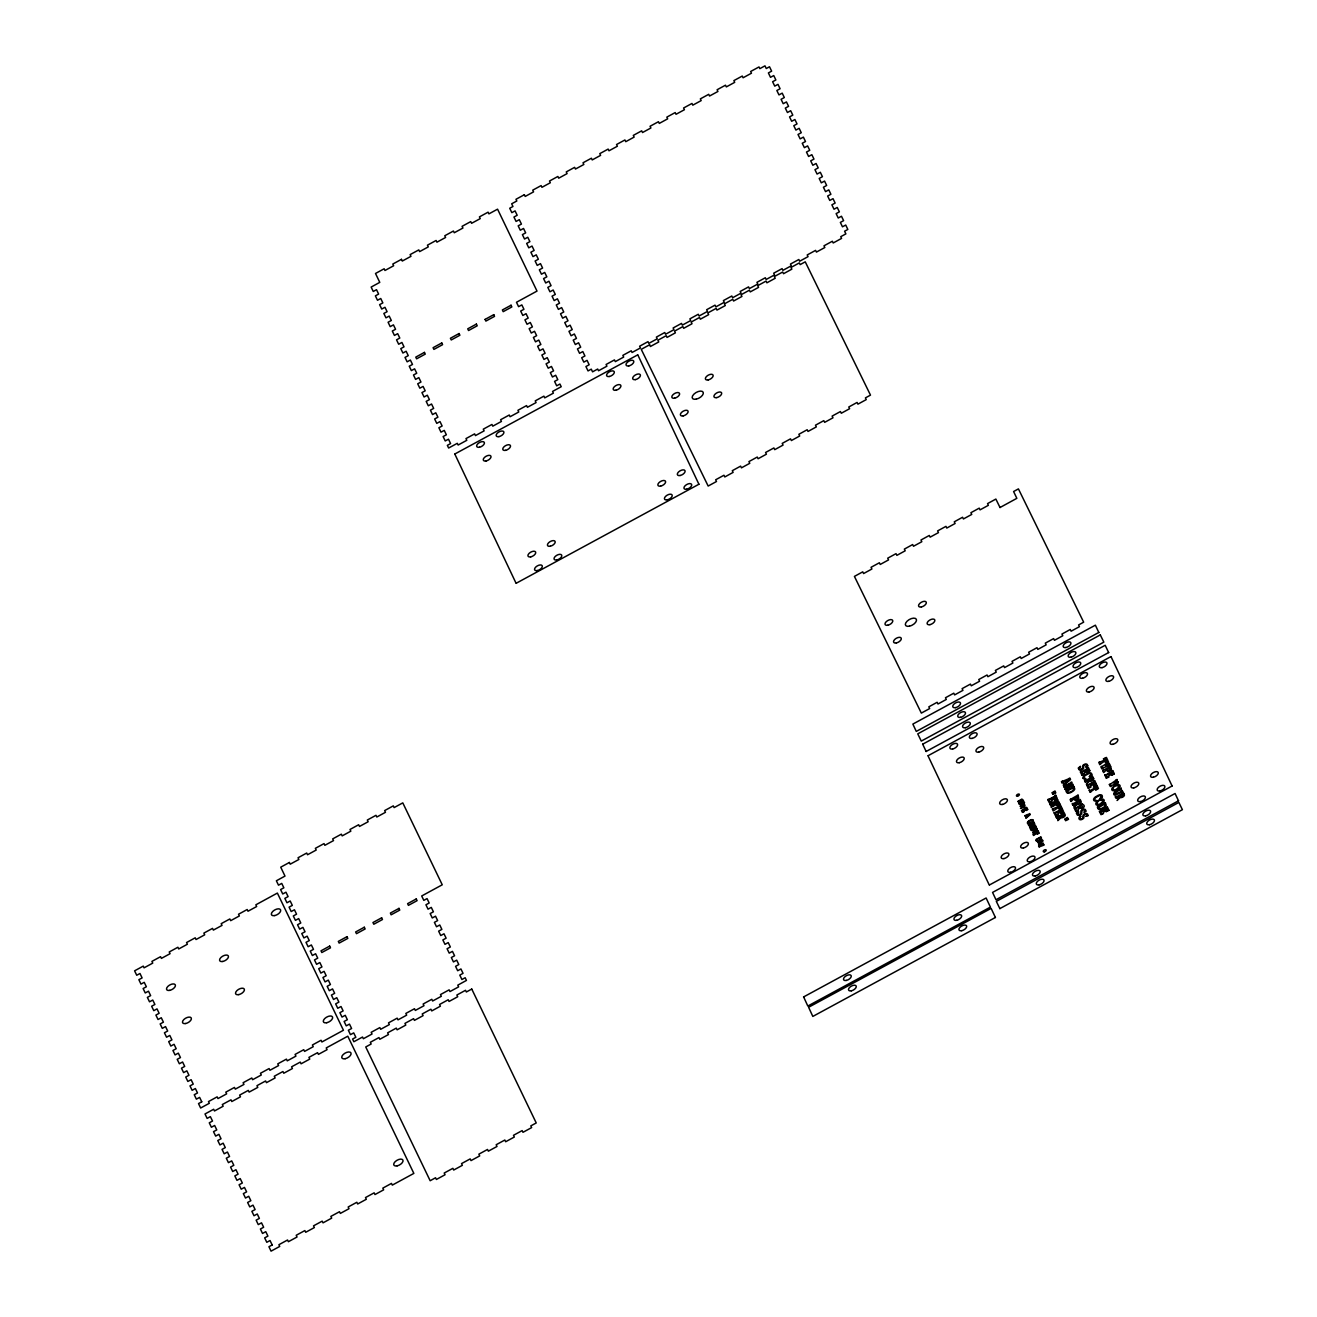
<?xml version="1.0" encoding="UTF-8"?>
<svg xmlns="http://www.w3.org/2000/svg" width="1317" height="1317" viewBox="0 0 1317 1317"><rect width="100%" height="100%" fill="white"/><g stroke="black" fill="none" stroke-linecap="round" stroke-linejoin="round"><path stroke-width="1.5" d="M1102.757 768.354L1102.033 768.98A2.19 1.119 -29.6 0 1 1101.753 768.733L1100.864 766.823L1101.736 766.329A4.544 2.338 -29.6 0 1 1101.934 766.626L1107.679 762.576M1065.881 790.842L1066.803 790.299M1054.752 795.649L1055.724 795.188M1081.339 804.391L1082.327 803.93M1087.414 768.009L1088.254 767.416M1093.768 781.195L1094.592 780.602M1106.461 807.551L1107.284 806.975M1111.811 771.087L1112.651 770.494M1109.326 784.455L1110.215 783.911A4.544 2.338 -29.6 0 1 1110.396 784.208L1116.141 780.141M1061.469 781.656L1062.342 781.08M1068.894 778.561L1069.816 778.018A4.939 2.535 -29.6 0 1 1069.964 778.281L1070.458 779.302M1057.716 818.038L1056.86 818.483M1073.717 804.852L1072.943 805.296M1086.146 781.607L1085.29 782.051M1116.898 797.872L1116.042 798.316L1115.318 796.933M1020.461 808.473L1024.675 804.736M1116.059 779.944L1117.046 779.45M1070.523 779.565L1064.251 784.948M1074.837 807.14L1073.684 806.959L1075.709 804.621A6.997 3.589 -29.6 0 0 1076.022 804.259L1076.088 802.909L1073.684 804.539M1051.378 804.868L1050.538 805.329M1065.288 787.204L1064.383 787.648M1109.112 763.136L1108.206 763.547M1108.733 764.7L1109.655 764.156M1047.69 799.551L1048.727 799.205M1080.352 771.91L1081.389 771.564M1074.26 808.177L1075.331 807.947M1086.706 785.097L1087.743 784.751M1104.733 774.857L1105.803 774.643M1122.907 791.632L1115.466 795.089A2.519 1.301 -29.6 0 1 1114.528 795.04L1114.05 794.727A5.087 2.618 -29.6 0 1 1113.754 794.217L1113.721 793.641A2.996 1.547 -29.6 0 1 1114.923 791.978L1120.355 788.883M1049.814 803.88L1050.67 803.37A1.745 0.889 -29.6 0 1 1050.818 803.584L1056.975 800.324M1063.741 786.381L1064.564 785.755A1.745 0.889 -29.6 0 1 1064.729 785.969M1085.834 778.709L1084.961 779.154A4.297 2.206 -29.6 0 1 1084.484 779.071A4.906 2.519 -29.6 0 1 1083.134 778.248M1096.452 800.588L1095.662 801.115A4.297 2.206 -29.6 0 1 1095.053 801.049A4.906 2.519 -29.6 0 1 1093.703 800.209L1093.604 799.748A3.967 2.041 -29.6 0 1 1093.834 798.695L1093.999 798.398A4.527 2.321 -29.6 0 1 1095.349 796.933L1098.279 795.27A4.692 2.404 -29.6 0 1 1100.617 794.81L1100.946 794.842A3.984 2.041 -29.6 0 1 1101.901 795.238L1102.181 795.616A5.762 2.963 -29.6 0 1 1102.197 796.867L1102.461 796.818M1061.535 807.42L1058.95 809M1089.867 770.889L1087.348 772.289M1096.205 784.076L1093.538 785.426L1095.135 784.125L1094.229 782.216L1091.941 783.467L1092.698 784.224A1.811 0.922 -29.6 0 1 1093.242 783.977L1093.291 783.977M1114.264 773.968L1111.548 775.285L1113.194 774.017L1112.272 772.108L1110.001 773.359L1110.758 774.116A1.811 0.922 -29.6 0 1 1111.301 773.869L1111.449 773.869M1108.947 810.367L1106.165 811.716L1107.827 810.482L1106.922 808.589L1104.634 809.823L1105.407 810.597A1.811 0.922 -29.6 0 1 1105.934 810.334L1106.082 810.35M1059.477 803.172L1058.473 803.452M1056.119 816.935L1057.123 816.639M1084.549 780.504L1085.554 780.207M1089.143 790.035L1090.46 790.398L1096.567 787.072L1096.073 786.051L1093.373 787.122M1102.658 770.511L1103.498 770.033M1115.301 796.769L1116.306 796.472M1058.111 800.473L1052.826 805.774L1058.819 801.74A2.288 1.169 -29.6 0 1 1058.967 801.954L1059.395 802.81M1072.038 782.808L1066.737 788.142L1072.087 785.228M1085.916 811.437L1084.22 812.457M1088.089 815.75L1085.998 816.326M1033.384 821.314L1033.466 821.232A4.149 2.14 -29.6 0 1 1032.775 821.676L1032.001 822.088M1031.409 825.463L1030.223 826.944M1024.445 802.975L1020.346 806.432M1030.092 814.696L1026.025 818.219M1037.138 829.348L1033.088 832.871M1042.801 841.036L1038.718 844.592M1057.995 819.668L1057.864 820.689M1058.045 819.602L1059.691 817.841A6.997 3.589 -29.6 0 0 1060.004 817.478L1060.07 816.145L1057.65 817.758M1087.151 783.516L1088.879 781.656A2.091 1.07 -29.6 0 0 1089.307 781.047A2.601 1.333 -29.6 0 0 1092.122 780.751A2.601 1.333 -29.6 0 0 1093.653 778.561M1058.703 819.948L1060.448 818.087A2.091 1.07 -29.6 0 0 1060.876 817.478A2.601 1.333 -29.6 0 0 1063.675 817.182A2.601 1.333 -29.6 0 0 1065.223 814.993L1065.157 814.927A15.178 7.803 -29.6 0 0 1064.893 814.235L1064.169 812.721L1063.263 813.215M1074.738 806.712L1076.466 804.868A2.091 1.07 -29.6 0 0 1076.894 804.243L1076.993 804.325M1117.903 799.781L1119.648 797.921A2.091 1.07 -29.6 0 0 1120.059 797.312A2.601 1.333 -29.6 0 0 1122.874 797.015A2.601 1.333 -29.6 0 0 1124.405 794.826L1124.339 794.76A15.178 7.803 -29.6 0 0 1124.076 794.069M1043.097 843.012L1039.261 845.728M1065.255 788.801L1070.54 783.516L1065.009 786.529M1051.345 806.432L1056.646 801.148L1051.114 804.16M1052.053 792.752L1055.049 790.941M1064.745 819.125L1067.478 817.429M1052.662 794.019L1055.674 792.208M1065.354 820.392L1068.103 818.697M1107.992 763.218L1105.473 765.687L1108.848 764.979M1116.47 780.8L1113.935 783.269L1117.31 782.561M1023.507 801.954L1023.885 801.757A5.103 2.618 -29.6 0 1 1024.198 802.069L1024.511 802.695M1032.067 821.578L1032.561 820.705A2.206 1.136 -29.6 0 0 1032.38 820.359A1.745 0.905 -29.6 0 0 1031.771 820.162A2.14 1.103 -29.6 0 0 1031.03 820.293L1030.371 820.54A4.165 2.14 -29.6 0 0 1029.647 820.919L1029.203 821.199A2.107 1.087 -29.6 0 0 1028.067 822.796L1028.165 823.026A3.227 1.663 -29.6 0 0 1028.742 823.454L1029.515 822.285M1024.165 811.601L1022.733 812.391M1032.726 829.101L1031.162 829.973M1027.655 809.692L1026.091 810.531M1036.051 827.306L1034.569 828.097M1038.932 833.282L1037.384 834.155M1020.165 806.037L1021.119 805.23L1020.543 804.012L1019.374 804.391M1025.811 817.758L1026.766 816.935L1026.19 815.733L1025.005 816.112M1032.857 832.41L1033.829 831.587L1033.236 830.385L1032.067 830.764M1038.504 844.131L1038.883 842.106L1037.714 842.485M1068.581 819.273L1065.601 820.721M1084.566 773.853L1084.22 773.441A5.35 2.749 -29.6 0 0 1083.644 773.737L1082.689 774.264L1081.767 772.355L1084.78 770.725L1084.994 771.795M1090.904 787.039L1090.575 786.628A5.35 2.749 -29.6 0 0 1089.999 786.924L1089.044 787.434L1088.122 785.541L1091.118 783.911L1091.332 784.965M1051.839 801.526L1051.641 801.049A5.35 2.749 -29.6 0 0 1050.982 801.378L1050.028 801.905L1049.106 799.995L1052.102 798.365L1052.316 799.435M1058.177 814.713L1057.979 814.235A5.35 2.749 -29.6 0 0 1057.337 814.565L1056.366 815.091L1055.46 813.182L1058.456 811.552L1058.67 812.605M1054.209 798.958L1054.308 798.431A1.811 0.922 -29.6 0 0 1053.699 798.695L1052.925 797.921L1055.213 796.67L1056.119 798.579L1054.522 799.896M1108.848 777.014L1108.634 776.52A5.35 2.749 -29.6 0 0 1108.058 776.816L1107.087 777.343L1106.181 775.433L1109.177 773.803L1109.391 774.873M1078.376 810.317L1078.146 809.823A5.35 2.749 -29.6 0 0 1077.586 810.12L1076.615 810.646L1075.709 808.737L1078.705 807.107L1078.919 808.177M1103.481 813.478L1103.267 813.001A5.35 2.749 -29.6 0 0 1102.691 813.297L1101.736 813.807L1100.814 811.914L1103.811 810.268L1104.025 811.338M1109.095 775.038L1109.112 775.565A5.038 2.585 -29.6 0 0 1109.77 775.236L1110.873 774.643M1078.623 808.342L1078.639 808.885A5.038 2.585 -29.6 0 0 1079.298 808.539L1080.401 807.947M1060.465 812.194L1060.695 811.618A1.811 0.922 -29.6 0 0 1060.037 811.881L1059.28 811.107L1061.551 809.856L1062.473 811.766L1060.876 813.066M1086.064 767.284L1087.826 765.934M1080.22 766.461L1078.179 768.14M1078.376 811.634L1076.335 813.313M1080.5 816.03L1079.067 817.61A5.663 2.897 -29.6 0 0 1079.067 818.944L1079.759 819.602A3.111 1.597 -29.6 0 0 1080.599 819.75A2.469 1.268 -29.6 0 0 1081.85 819.47L1083.051 818.795A2.124 1.087 -29.6 0 0 1083.875 817.89L1083.924 816.161A5.35 2.749 -29.6 0 1 1083.891 815.849L1084.615 814.663A1.679 0.856 -29.6 0 1 1085.06 814.433L1085.801 814.285A1.975 1.021 -29.6 0 1 1086.377 814.433L1086.558 814.581A2.288 1.169 -29.6 0 1 1086.097 816.359M1105.177 761.967L1106.922 760.979L1106.428 759.942L1100.584 763.811M1058.687 808.506L1060.415 807.502L1059.922 806.481L1054.094 810.35M1095.579 789.64L1097.324 788.653L1096.831 787.632L1090.986 791.501M1037.187 833.826L1038.026 832.476L1034.141 835.06M1105.457 762.477L1108.041 760.864L1106.51 757.588M1095.859 790.151L1098.444 788.537L1096.896 785.228M1103.333 758.921L1105.654 758.362L1106.148 759.399L1099.794 762.164M1056.843 805.444L1059.164 804.901L1059.658 805.922L1053.287 808.704M471.749 989.051L466.35 991.997L465.527 990.302L456.867 995.026L457.707 996.739L449.048 1001.463L448.208 999.751L439.565 1004.492L440.388 1006.188L431.746 1010.929L430.906 1009.217L422.247 1013.942L423.086 1015.654L414.427 1020.379L413.587 1018.667L404.945 1023.391L405.768 1025.103L397.125 1029.828L396.285 1028.116L387.626 1032.841L388.466 1034.553L379.806 1039.278L378.967 1037.566L370.324 1042.29L371.147 1044.019L365.747 1046.966L430.165 1180.74L435.548 1177.76L436.388 1179.472L445.047 1174.748L444.208 1173.035L452.883 1168.327L453.707 1170.039L462.366 1165.315L461.543 1163.602L470.202 1158.894L471.025 1160.606L479.684 1155.898L478.861 1154.169L487.52 1149.461L488.344 1151.173L497.003 1146.465L496.18 1144.736L504.839 1140.028L505.662 1141.74L514.321 1137.032L513.498 1135.303L522.158 1130.595L522.981 1132.307L531.64 1127.599L530.817 1125.887L536.233 1122.957L471.782 989.1M999.982 507.539L1016.839 498.336L1013.596 491.537L1018.42 488.887L1083.661 622.167L1078.59 624.949L1079.43 626.662L1071.1 631.205L1070.26 629.493L1061.946 634.053L1062.786 635.749L1054.456 640.309L1053.633 638.597L1045.303 643.14L1046.142 644.853L1037.829 649.396L1036.989 647.701L1028.659 652.244L1029.499 653.956L1021.185 658.5L1020.346 656.788L1012.032 661.348L1012.872 663.06L1004.542 667.604L1003.702 665.892L995.389 670.435L996.228 672.147L987.898 676.708L987.075 674.995L978.745 679.539L979.585 681.251L971.271 685.795L970.431 684.099L962.101 688.643L962.941 690.355L954.627 694.899L953.788 693.186L945.474 697.747L946.297 699.442L937.984 704.002L937.144 702.29L928.831 706.834L929.67 708.546L921.34 713.106L854.42 576.402L862.75 571.841L863.59 573.553L871.903 569.01L871.064 567.298L879.394 562.754L880.217 564.466L888.547 559.906L887.707 558.194L896.021 553.65L896.861 555.362L905.191 550.802L904.351 549.107L912.665 544.547L913.504 546.259L921.818 541.715L920.978 540.003L929.308 535.459L930.148 537.155L938.461 532.611L937.622 530.899L945.952 526.356L946.775 528.068L955.105 523.508L954.265 521.812L962.579 517.252L963.418 518.964L971.748 514.42L970.909 512.708L979.222 508.148L980.062 509.86L988.376 505.316L987.552 503.604L995.866 499.061L1000.015 507.522M485.166 319.356L493.826 314.631M1017.893 801.329L1021.943 799.09M1018.074 801.707L1019.951 800.687L1020.51 801.823L1018.502 802.629M1022.14 799.485L1020.576 800.341L1021.119 801.493L1022.7 800.637M1022.914 801.098L1018.848 803.321M1081.504 771.795L1087.612 768.47M1086.459 771.564L1085.356 772.157A5.038 2.585 -29.6 0 1 1084.714 772.503L1084.451 772.552M1084.187 774.083L1081.998 775.137M1064.762 786.035L1070.869 782.71M1022.173 810.202L1026.239 807.98M1025.482 810.037L1024.741 810.449A2.914 1.498 -29.6 0 1 1024.264 810.696L1024.264 810.679M1023.605 811.502L1022.354 810.581L1024.642 810.103M1026.387 809.988L1026.42 808.358L1024.889 809.181L1025.762 809.543M1072.334 785.739L1065.338 789.525M1091.612 775.565L1089.422 776.701M1048.842 799.435L1054.933 796.11M1066.918 790.496L1073.026 787.171A1.696 0.873 -29.6 0 1 1072.927 786.825L1073.915 786.479M1085.702 780.537L1091.875 777.178M1067.182 791.04L1073.289 787.731M1053.798 799.205L1052.695 799.798A5.038 2.585 -29.6 0 1 1052.036 800.143L1051.822 800.193M1051.526 801.724L1049.336 802.777L1047.772 799.732M1087.842 784.981L1093.95 781.656M1105.901 774.873L1112.009 771.548M1058.424 803.354L1051.443 807.156M1092.814 784.734L1091.711 785.344A5.038 2.585 -29.6 0 1 1091.052 785.689L1090.838 785.739M1090.525 787.27L1088.385 788.34M1108.585 777.162L1106.379 778.215M1029.976 823.24L1028.593 823.998M1029.203 824.821L1033.318 822.582M1029.384 825.183L1031.211 824.886A3.688 1.893 -29.6 0 1 1030.799 825.397L1029.598 827.306M1055.18 812.622L1061.288 809.297M1073.289 803.732L1079.463 800.374M1030.635 827.784L1034.701 825.561M1060.152 812.375L1059.049 812.984A5.038 2.585 -29.6 0 1 1058.391 813.33L1058.144 813.379M1033.944 827.619L1033.203 828.014A2.914 1.498 -29.6 0 1 1032.726 828.278L1032.676 828.278M1034.849 827.553L1034.882 825.94L1033.351 826.763L1034.224 827.125M1057.864 814.91L1055.674 815.964M1057.271 816.968L1063.445 813.61M1075.429 808.177L1081.537 804.852M1078.113 810.465L1075.907 811.519M1102.181 797.542L1099.86 798.629L1100.518 797.707A1.992 1.021 -29.6 0 0 1101.177 796.176M1120.635 789.459L1116.915 791.484A9.532 4.889 -29.6 0 0 1116.042 791.994A2.206 1.136 -29.6 0 0 1114.709 793.871A3.029 1.564 -29.6 0 0 1114.956 794.118L1121.59 791.451M1040.282 837.168L1036.199 839.341M1036.413 839.802L1040.479 837.579M1116.47 796.801L1122.627 793.443M1098.378 806.844L1104.486 803.518M1098.641 807.403L1104.749 804.078M1100.551 811.338L1106.642 808.012M1105.506 811.107L1104.403 811.716A5.038 2.585 -29.6 0 1 1103.745 812.046L1103.35 811.996M1103.234 813.626L1101.012 814.68L1099.481 811.634M455.04 453.888L637.642 354.915M516.33 583.184L698.948 484.228M1098.872 632.44L916.286 731.412L912.862 724.087L1095.382 625.18L1098.806 632.489M922.608 744.237L1105.193 645.281L1108.634 652.573M926.098 751.497L1108.7 652.541M928.238 755.629L1110.824 656.656M989.528 884.942L1172.146 785.969M803.535 996.969L986.12 897.996L990.417 907.1L807.815 1006.04L803.617 996.887M1178.567 800.769L995.981 899.741L992.557 892.416L1175.077 793.509L1178.501 800.802M999.817 908.631L1182.403 809.675L1178.863 802.432L996.327 901.371L999.85 908.615M995.405 917.472L812.819 1016.428L808.605 1007.275L991.125 908.384L995.422 917.488M1080.335 766.395L1080.631 766.988A3.227 1.663 -29.6 0 0 1080.236 767.301A2.601 1.333 -29.6 0 0 1079.907 768.93L1080.055 769.243A2.14 1.103 -29.6 0 0 1080.664 769.424L1081.553 769.194M1078.508 811.568L1078.804 812.161A3.227 1.663 -29.6 0 0 1078.393 812.474M1080.615 815.964L1081.043 816.458A3.227 1.663 -29.6 0 0 1080.516 816.869M1103.662 758.757L1106.346 757.44M1057.172 805.28L1059.856 803.979M1094.065 786.43L1096.748 785.13M1036.183 831.685L1037.862 830.813M1036.331 832.031L1037.845 832.114L1033.598 833.957M1055.115 791.731L1052.25 793.114M1067.807 818.104L1064.992 819.47M1055.724 792.999L1052.859 794.365M1087.612 765.77L1087.414 765.836A5.762 2.963 -29.6 0 0 1087.365 764.7L1087.002 764.304A3.424 1.761 -29.6 0 0 1085.85 763.975L1085.62 763.975A2.387 1.218 -29.6 0 0 1084.385 764.337A2.93 1.515 -29.6 0 0 1083.677 764.749L1083.479 764.881A1.975 1.021 -29.6 0 0 1082.755 765.638L1082.673 767.729A1.679 0.856 -29.6 0 1 1081.372 769.424M1085.768 810.943L1085.57 811.009A5.762 2.963 -29.6 0 0 1085.537 809.873L1085.159 809.478A3.424 1.761 -29.6 0 0 1084.023 809.148L1083.776 809.165A2.387 1.218 -29.6 0 0 1082.541 809.511A2.93 1.515 -29.6 0 0 1081.833 809.922L1081.636 810.07A1.975 1.021 -29.6 0 0 1080.928 810.811L1080.829 812.902A1.679 0.856 -29.6 0 1 1080.088 814.268M1079.726 814.383L1078.969 814.581A2.14 1.103 -29.6 0 1 1078.228 814.416L1077.981 814.169M1081.833 818.762L1080.944 818.993A2.14 1.103 -29.6 0 1 1080.335 818.812L1080.154 818.664A2.601 1.333 -29.6 0 1 1080.401 816.869M1062.506 781.343L1068.943 778.709M1019.177 803.979L1023.441 802.168M1024.807 815.7L1029.104 813.955M1031.87 830.352L1036.15 828.574M1037.516 842.073L1041.796 840.295M1025.844 807.156L1021.317 808.095L1024.988 805.395M1024.083 811.256L1024.149 811.239A2.683 1.383 -29.6 0 0 1023.605 811.502M1032.544 828.837L1032.61 828.821A2.683 1.383 -29.6 0 0 1032.067 829.084L1030.816 828.146L1033.104 827.685M1061.93 808.243L1061.09 808.836M1060.992 813.116L1063.593 811.618L1062.144 808.539M1077.981 795.089L1071.05 799.073M1091.892 774.84L1091.694 774.873A5.762 2.963 -29.6 0 0 1091.628 773.639L1091.316 773.277A3.984 2.041 -29.6 0 0 1090.361 772.865L1090.032 772.832A4.692 2.404 -29.6 0 0 1087.694 773.293L1084.764 774.972A4.527 2.321 -29.6 0 0 1083.43 776.437L1083.265 776.717A3.967 2.041 -29.6 0 0 1083.018 777.771L1083.15 778.232M1109.112 765.539L1102.642 768.107M1117.573 783.121L1111.12 785.689M1087.891 815.338L1087.644 815.421A5.762 2.963 -29.6 0 0 1087.644 814.268L1087.282 813.873A3.424 1.761 -29.6 0 0 1086.13 813.544L1085.899 813.56A2.387 1.218 -29.6 0 0 1084.665 813.906A2.93 1.515 -29.6 0 0 1083.957 814.318L1083.759 814.466A1.975 1.021 -29.6 0 0 1083.035 815.207L1082.953 817.297M1054.621 799.929L1057.238 798.431L1055.806 795.353M1099.893 764.634L1100.65 763.959M1070.902 798.942L1070.095 799.584L1070.935 801.329M1116.783 781.179L1117.129 779.615M1118.117 781.738L1117.195 782.282M1117.82 783.401L1118.281 782.018M1110.56 766.181L1103.613 770.132M1090.295 792.307L1091.085 791.715M1071.1 801.543L1073.602 798.958L1075.396 800.588A2.239 1.152 -29.6 0 0 1076.121 800.473L1078.294 799.287A2.255 1.152 -29.6 0 0 1078.804 798.728L1078.113 795.205M1085.521 778.38L1085.159 778.314A3.704 1.91 -29.6 0 1 1084.204 777.688L1084.121 777.359A2.65 1.366 -29.6 0 1 1084.451 776.404A3.21 1.646 -29.6 0 1 1085.241 775.548L1088.451 773.787A3.21 1.646 -29.6 0 1 1089.571 773.606A2.618 1.35 -29.6 0 1 1090.476 773.886A3.292 1.696 -29.6 0 1 1090.674 774.149A1.992 1.021 -29.6 0 1 1090.032 775.729L1089.274 776.651M1096.106 800.341L1095.645 800.259A3.704 1.91 -29.6 0 1 1094.789 799.666L1094.707 799.32A2.65 1.366 -29.6 0 1 1095.02 798.365A3.21 1.646 -29.6 0 1 1095.81 797.509L1099.036 795.764A3.21 1.646 -29.6 0 1 1100.139 795.567A2.618 1.35 -29.6 0 1 1101.061 795.847A3.292 1.696 -29.6 0 1 1101.259 796.127M1087.183 770.922L1087.019 770.791A1.811 0.922 -29.6 0 0 1086.36 771.054L1085.587 770.28L1087.875 769.029L1088.797 770.939L1087.183 772.256M1108.585 761.885L1107.597 762.362M1109.326 765.803L1109.819 764.453M1098.263 806.646L1097.324 807.025L1097.868 808.342M1053.238 808.572L1052.25 808.852L1053.221 811.042M1099.728 762.049L1098.74 762.313L1099.711 764.518M1073.141 803.403L1072.153 803.683L1072.729 805.066M1062.111 782.957L1063.017 782.446M1121.261 788.192L1120.273 788.669M1071.725 781.969L1070.754 782.413M1072.4 785.87L1073.388 785.508L1072.878 784.323A2.288 1.169 -29.6 0 0 1072.729 784.109L1072.022 785.097M1043.41 843.621L1041.632 845.086L1043.821 844.493M1039.179 847.193L1038.57 845.926M1105.375 802.827L1104.436 803.074A1.696 0.873 -29.6 0 0 1104.453 803.452M1059.987 804.061L1061.551 807.321M1028.84 825.743L1028.445 824.903M1044.085 845.07L1039.739 846.699M1033.121 820.195L1033.038 820.063A2.65 1.366 -29.6 0 0 1032.084 819.651A3.144 1.613 -29.6 0 0 1030.503 819.964L1028.775 820.919A2.864 1.482 -29.6 0 0 1027.392 822.829L1027.507 823.339A4.313 2.206 -29.6 0 0 1028.314 824.063M1098.872 807.963C1100.238 809.922 1105.901 807.305 1104.979 804.473M1055.065 812.391L1054.028 812.737M1123.335 792.521L1124.076 794.069M1078.821 769.358L1079.479 770.017A3.111 1.597 -29.6 0 0 1080.319 770.182A2.469 1.268 -29.6 0 0 1081.57 769.902L1082.772 769.227A2.124 1.087 -29.6 0 0 1083.595 768.321L1083.644 766.593A5.35 2.749 -29.6 0 1 1083.611 766.28L1084.335 765.095A1.679 0.856 -29.6 0 1 1084.78 764.864L1085.521 764.7A1.975 1.021 -29.6 0 1 1086.097 764.864L1086.278 764.996A2.288 1.169 -29.6 0 1 1085.817 766.79M1080.17 799.468L1080.911 800.999A15.178 7.803 -29.6 0 1 1081.158 801.609L1081.191 801.79A2.601 1.333 -29.6 0 1 1079.693 803.963A2.601 1.333 -29.6 0 1 1076.894 804.407M1057.831 799.584L1056.843 800.028M1067.363 791.517C1069.091 793.739 1074.162 790.858 1073.569 788.241M1100.436 811.107L1099.399 811.47M1110.708 766.296L1111.383 769.819A2.255 1.152 -29.6 0 1 1110.873 770.379L1108.7 771.564A2.239 1.152 -29.6 0 1 1107.976 771.68L1106.198 770.05L1103.695 772.618L1102.675 770.675M1112.881 770.791L1114.314 773.77M1121.327 788.356L1120.915 789.887A2.749 1.416 -29.6 0 1 1120.718 789.607M1116.849 797.592L1119.252 795.978L1119.187 797.312A6.997 3.589 -29.6 0 1 1118.874 797.674L1117.046 800.522M1104.848 775.17L1106.264 778.117M1109.391 784.619L1110.215 786.315A2.19 1.119 -29.6 0 0 1110.363 786.529L1111.219 785.936M1088.468 767.712L1089.9 770.692M1094.822 780.899L1096.254 783.878M1105.457 802.975L1106.214 805.28A3.688 1.893 -29.6 0 1 1105.704 806.35A3.951 2.041 -29.6 0 1 1104.93 807.173L1103.02 808.473A5.005 2.568 -29.6 0 1 1099.679 809.56A3.457 1.778 -29.6 0 1 1098.526 809.214L1098.148 808.836A10.092 5.186 -29.6 0 1 1097.901 808.44M1107.515 807.255L1108.947 810.251M1086.097 781.327L1088.501 779.713L1088.435 781.047A6.997 3.589 -29.6 0 1 1088.122 781.409L1086.295 784.257M1080.434 772.075L1081.866 775.038M1085.142 781.87L1084.566 780.635M1086.788 785.261L1088.204 788.225M1089.159 790.184L1090.114 792.192M1073.997 786.628L1074.754 788.932A3.688 1.893 -29.6 0 1 1074.244 790.002A3.951 2.041 -29.6 0 1 1073.47 790.826L1071.561 792.126A5.005 2.568 -29.6 0 1 1068.219 793.213M1082.393 804.094C1088.484 807.288 1077.306 810.169 1082.722 807.321L1081.8 805.428L1079.528 806.663L1080.286 807.436A1.811 0.922 -29.6 0 1 1080.829 807.173M1062.951 782.232L1064.531 781.327L1065.404 783.138L1063.823 784.076A3.161 1.63 -29.6 0 0 1063.659 783.813L1063.329 785.541L1064.334 785.146M1061.535 781.804L1061.979 782.742M1063.807 786.545L1064.251 787.451M1074.376 808.473L1075.791 811.42M1049.912 804.177L1050.34 805.066M1054.11 812.902L1055.543 815.865M1056.135 817.1L1056.711 818.301M1023.523 800.654L1023.325 800.242A3.49 1.794 -29.6 0 0 1023.177 799.995M1026.816 807.469L1027.754 809.445M1030.157 814.416L1029.845 813.791A5.103 2.618 -29.6 0 0 1029.696 813.494M1033.796 821.989L1034.289 822.993A8.314 4.264 -29.6 0 1 1034.471 823.454M1035.277 825.051L1036.216 827.027M1037.203 829.068L1036.907 828.442A5.103 2.618 -29.6 0 0 1036.742 828.146M1038.092 830.895L1039.08 832.97M1040.957 836.855L1041.484 838.221A2.552 1.301 -29.6 0 1 1040.611 839.637L1039.903 840.164A4.56 2.338 -29.6 0 1 1039.179 840.592A3.325 1.712 -29.6 0 1 1037.105 841.234A3.408 1.745 -29.6 0 1 1036.002 840.46M1042.85 840.789L1042.554 840.164A5.103 2.618 -29.6 0 0 1042.389 839.867M1030.124 821.973L1030.618 823.01M1021.449 810.399L1022.404 812.359M1029.927 827.965L1030.865 829.94M1032.907 834.188L1033.549 835.521M493.71 314.664L494.533 316.376L485.874 321.101L485.051 319.389M927.991 755.76L989.297 885.073M454.793 454.019L516.083 583.316M1110.988 656.574L1172.097 785.986M922.69 744.171L926.131 751.48M637.774 354.833L698.899 484.244M1066.26 791.649L1066.408 791.994A10.092 5.186 -29.6 0 0 1066.688 792.488L1067.066 792.867A3.457 1.778 -29.6 0 0 1068.235 793.18M1091.694 776.734L1092.435 776.174L1093.324 777.804A15.178 7.803 -29.6 0 1 1093.571 778.396L1093.62 778.594M1121.409 791.007L1122.282 790.43A2.239 1.152 -29.6 0 1 1122.43 790.644M1108.206 763.547A2.239 1.152 -29.6 0 1 1108.058 763.333M1116.668 781.129A2.239 1.152 -29.6 0 1 1116.52 780.915M1078.788 769.375A5.663 2.897 -29.6 0 1 1078.804 768.041M1065.124 789.509A2.387 1.218 -29.6 0 1 1064.992 789.245M1076.977 813.215A5.663 2.897 -29.6 0 0 1076.96 814.548L1077.652 815.207A3.111 1.597 -29.6 0 0 1078.475 815.355A2.469 1.268 -29.6 0 0 1079.742 815.075L1080.928 814.4A2.124 1.087 -29.6 0 0 1081.767 813.494L1081.817 811.766A5.35 2.749 -29.6 0 1 1081.767 811.453L1082.492 810.268A1.679 0.856 -29.6 0 1 1082.936 810.054L1083.677 809.889A1.975 1.021 -29.6 0 1 1084.27 810.037L1084.434 810.185A2.288 1.169 -29.6 0 1 1083.99 811.963M1078.063 814.104A2.601 1.333 -29.6 0 1 1078.294 812.474M1082.903 817.33A1.679 0.856 -29.6 0 1 1082.195 818.664M1051.213 807.123A2.387 1.218 -29.6 0 1 1051.098 806.877M1033.137 820.195A3.803 1.959 -29.6 0 1 1033.154 821.018M1034.52 823.438A1.778 0.905 -29.6 0 1 1033.45 825.002A1.778 0.905 -29.6 0 1 1031.491 825.232M1040.957 837.661A2.733 1.416 -29.6 0 1 1039.212 840.295A2.733 1.416 -29.6 0 1 1036.166 840.295M1033.812 823.767C1032.775 826.483 1030.338 822.631 1033.812 823.767M1064.185 815.404L1062.276 816.968L1060.975 815.651L1063.708 814.153L1064.185 815.404M1078.096 797.97L1075.89 799.781L1074.491 798.481L1077.635 796.769L1078.096 798.036M1080.203 802.168L1078.294 803.732L1076.993 802.415L1079.726 800.934L1080.203 802.168M1092.633 778.973L1090.706 780.537L1089.406 779.22L1092.139 777.721L1092.633 778.973M1110.692 769.062L1108.568 770.857L1107.087 769.572L1110.231 767.86L1110.692 769.062M1123.385 795.238L1121.393 796.801L1120.158 795.484L1122.891 793.986L1123.385 795.238M1103.366 800.802C1095.316 810.63 1095.234 797.197 1103.35 800.884M1119.302 786.298C1111.087 796.127 1111.021 782.989 1119.302 786.298M1023.819 802.958L1021.663 804.786L1021.202 803.798L1023.819 802.958M1069.453 779.746L1066.227 782.463L1065.519 781.014L1069.453 779.746M1029.466 814.68L1027.309 816.491L1026.848 815.519L1029.466 814.68M1036.512 829.331L1034.372 831.142L1033.894 830.171L1036.512 829.331M1042.159 841.053L1040.002 842.864L1039.541 841.892L1042.159 841.053M649.577 344.791L641.247 349.351L708.167 486.055L716.497 481.495L715.658 479.783L723.971 475.239L724.811 476.952L733.125 472.391L732.285 470.696L740.615 466.136L741.455 467.848L749.768 463.304L748.929 461.592L757.259 457.048L758.082 458.744L766.412 454.2L765.572 452.488L773.886 447.945L774.725 449.657L783.055 445.097L782.216 443.385L790.529 438.841L791.369 440.553L799.682 436.009L798.859 434.297L807.173 429.737L808.012 431.449L816.326 426.906L815.486 425.193L823.816 420.65L824.656 422.345L832.97 417.802L832.13 416.09L840.444 411.546L841.283 413.258L849.613 408.698L848.774 407.002L857.087 402.442L857.927 404.154L866.24 399.611L865.417 397.899L870.488 395.116L805.247 261.836L800.16 264.618L799.32 262.906L791.007 267.45L791.846 269.162L783.533 273.706L782.693 272.01L774.363 276.554L775.203 278.266L766.889 282.809L766.05 281.097L757.736 285.657L758.559 287.369L750.246 291.913L749.406 290.201L741.092 294.745L741.932 296.457L733.602 301.017L732.762 299.305L724.449 303.848L725.288 305.56L716.958 310.104L716.135 308.408L707.805 312.952L708.645 314.664L700.331 319.208L699.492 317.496L691.178 322.056L692.001 323.752L683.688 328.312L682.848 326.6L674.534 331.143L675.374 332.855L667.044 337.415L666.204 335.703L657.891 340.247L658.73 341.959L650.4 346.503L649.577 344.791M201.764 1101.819L198.521 1103.58L200.645 1108.009L209.304 1103.3L208.481 1101.588L217.14 1096.863L217.98 1098.576L226.639 1093.867L225.8 1092.155L234.459 1087.43L235.299 1089.143L243.958 1084.434L243.118 1082.722L251.794 1077.997L252.617 1079.71L261.276 1075.001L260.453 1073.289L269.112 1068.564L269.936 1070.277L278.595 1065.568L277.772 1063.856L286.431 1059.131L287.254 1060.843L295.913 1056.135L295.09 1054.423L303.75 1049.698L304.573 1051.41L313.232 1046.702L312.409 1044.99L321.068 1040.265L321.891 1041.977L343.441 1030.256L277.377 893.074L255.844 904.812L256.667 906.524L248.008 911.232L247.184 909.52L238.525 914.245L239.348 915.957L230.689 920.665L229.849 918.953L221.19 923.678L222.03 925.39L213.37 930.098L212.531 928.386L203.872 933.111L204.695 934.823L196.035 939.531L195.212 937.819L186.553 942.544L187.376 944.256L178.717 948.964L177.894 947.252L169.234 951.977L170.058 953.689L161.398 958.397L160.575 956.685L151.916 961.394L152.739 963.122L144.08 967.83L143.257 966.118L134.597 970.827L136.721 975.255L139.981 973.493L142.104 977.922L138.861 979.683L140.985 984.112L144.228 982.334L146.368 986.762L143.125 988.54L145.249 992.952L148.492 991.191L150.632 995.619L147.372 997.381L149.512 1001.809L152.756 1000.047L154.896 1004.459L151.636 1006.237L153.776 1010.666L157.019 1008.888L159.143 1013.316L155.9 1015.078L158.04 1019.506L161.283 1017.745L163.407 1022.173L160.164 1023.935L162.287 1028.363L165.547 1026.585L167.671 1031.013L164.427 1032.791L166.551 1037.203L169.794 1035.442L171.934 1039.87L168.691 1041.632L170.815 1046.06L174.058 1044.299L176.198 1048.711L172.939 1050.489L175.079 1054.917L178.322 1053.139L180.462 1057.567L177.202 1059.329L179.342 1063.757L182.586 1061.996L184.709 1066.408L181.466 1068.186L183.606 1072.614L186.849 1070.836L188.973 1075.265L185.73 1077.043L187.854 1081.455L191.113 1079.693L193.237 1084.121L189.994 1085.883L192.117 1090.311L195.377 1088.533L197.501 1092.962L194.257 1094.74L196.381 1099.152L199.624 1097.39L201.764 1101.819M272.175 1244.96L268.931 1246.722L271.055 1251.15L279.714 1246.442L278.891 1244.713L287.55 1240.005L288.374 1241.717L297.033 1237.009L296.21 1235.28L304.869 1230.572L305.692 1232.284L314.368 1227.576L313.528 1225.847L322.188 1221.139L323.027 1222.851L331.686 1218.143L330.847 1216.414L339.506 1211.706L340.346 1213.418L349.005 1208.71L348.182 1206.981L356.841 1202.273L357.664 1203.985L366.324 1199.277L365.5 1197.565L374.16 1192.84L374.983 1194.552L383.642 1189.844L382.819 1188.132L391.478 1183.407L392.301 1185.119L413.851 1173.398L347.787 1036.199L326.237 1047.937L327.077 1049.665L318.418 1054.374L317.578 1052.662L308.919 1057.37L309.758 1059.098L301.083 1063.807L300.26 1062.095L291.6 1066.803L292.423 1068.531L283.764 1073.24L282.941 1071.528L274.282 1076.236L275.105 1077.964L266.446 1082.673L265.622 1080.961L256.963 1085.669L257.786 1087.398L249.127 1092.106L248.304 1090.394L239.645 1095.102L240.468 1096.814L231.808 1101.539L230.985 1099.827L222.326 1104.535L223.149 1106.247L214.49 1110.972L213.667 1109.26L205.008 1113.968L207.131 1118.396L210.374 1116.635L212.514 1121.047L209.271 1122.825L211.395 1127.253L214.638 1125.475L216.778 1129.904L213.519 1131.665L215.659 1136.094L218.902 1134.332L221.042 1138.761L217.782 1140.522L219.923 1144.95L223.166 1143.172L225.289 1147.601L222.046 1149.379L224.186 1153.791L227.429 1152.029L229.553 1156.458L226.31 1158.219L228.434 1162.648L231.693 1160.886L233.817 1165.298L230.574 1167.076L232.697 1171.504L235.957 1169.726L238.081 1174.155L234.838 1175.916L236.961 1180.345L240.204 1178.583L242.344 1183.012L239.085 1184.773L241.225 1189.202L244.468 1187.424L246.608 1191.852L243.349 1193.63L245.489 1198.042L248.732 1196.28L250.856 1200.709L247.612 1202.47L249.753 1206.899L252.996 1205.137L255.119 1209.549L251.876 1211.327L254 1215.756L257.259 1213.978L259.383 1218.406L256.14 1220.168L258.264 1224.596L261.523 1222.834L263.647 1227.246L260.404 1229.024L262.527 1233.453L265.771 1231.675L267.911 1236.103L264.668 1237.865L266.791 1242.293L270.034 1240.532L272.175 1244.96M401.471 259.334L392.812 264.042L393.635 265.771L384.976 270.479L384.152 268.767L375.51 273.475L379.773 282.365L371.147 287.073L373.254 291.469L376.514 289.691L378.621 294.086L375.378 295.864L377.502 300.26L380.745 298.498L382.852 302.894L379.609 304.655L381.732 309.051L384.976 307.289L387.099 311.685L383.84 313.446L385.963 317.841L389.206 316.08L391.33 320.475L388.087 322.237L390.194 326.632L393.437 324.871L395.561 329.266L392.318 331.028L394.425 335.44L397.685 333.662L399.792 338.057L396.549 339.835L398.656 344.231L401.915 342.453L404.023 346.848L400.78 348.626L402.903 353.022L406.146 351.244L408.254 355.639L405.01 357.417L407.134 361.813L410.377 360.051L412.501 364.447L409.241 366.208L411.365 370.604L414.608 368.842L416.732 373.238L413.489 374.999L415.596 379.395L418.839 377.633L420.963 382.029L417.719 383.79L419.827 388.186L423.086 386.424L425.193 390.82L421.95 392.581L424.074 396.993L427.317 395.215L429.424 399.611L426.181 401.389L428.305 405.784L431.548 404.006L433.672 408.402L430.412 410.18L432.536 414.575L435.779 412.797L437.902 417.193L434.643 418.971L436.767 423.366L440.01 421.588L442.133 426L438.89 427.762L440.997 432.157L444.257 430.396L446.364 434.791L443.121 436.553L445.228 440.948L448.488 439.187L450.595 443.582L447.352 445.344L448.636 448.027L457.295 443.319L458.135 445.031L466.794 440.306L465.971 438.594L474.63 433.886L475.453 435.598L484.113 430.873L483.29 429.161L491.949 424.453L492.772 426.165L501.431 421.44L500.608 419.728L509.267 415.02L510.091 416.732L518.75 412.007L517.927 410.295L526.586 405.587L527.409 407.299L536.068 402.59L535.245 400.862L543.905 396.154L544.728 397.866L553.387 393.157L552.564 391.429L561.223 386.721L559.923 384.037L556.679 385.815L554.572 381.403L557.815 379.642L555.692 375.246L552.449 377.008L550.325 372.612L553.584 370.851L551.461 366.455L548.218 368.217L546.094 363.821L549.337 362.06L547.23 357.664L543.987 359.426L541.863 355.03L545.106 353.269L542.999 348.873L539.74 350.635L537.632 346.239L540.875 344.461L538.768 340.066L535.509 341.844L533.401 337.448L536.645 335.67L534.521 331.275L531.278 333.053L529.154 328.657L532.414 326.879L530.29 322.484L527.047 324.262L524.923 319.85L528.183 318.088L526.059 313.693L522.816 315.454L520.692 311.059L523.936 309.297L521.828 304.902L518.585 306.663L516.478 302.268L537.007 291.09L497.563 209.173L488.903 213.881L488.08 212.169L479.421 216.893L480.244 218.606L471.585 223.314L470.745 221.602L462.086 226.326L462.925 228.039L454.266 232.747L453.427 231.035L444.767 235.759L445.59 237.472L436.931 242.18L436.108 240.468L427.449 245.176L428.272 246.905L419.613 251.613L418.79 249.901L410.13 254.609L410.953 256.338L402.294 261.046L401.471 259.334M524.364 194.718L515.968 199.295L516.807 201.007L511.671 203.806L512.955 206.489L509.712 208.251L511.836 212.646L515.079 210.885L517.186 215.28L513.943 217.042L516.066 221.437L519.31 219.676L521.433 224.071L518.174 225.833L520.297 230.228L523.54 228.467L525.664 232.862L522.405 234.624L524.528 239.019L527.771 237.258L529.895 241.653L526.652 243.431L528.759 247.826L532.019 246.049L534.126 250.444L530.883 252.222L532.99 256.617L536.249 254.84L538.357 259.235L535.114 261.013L537.237 265.408L540.48 263.63L542.588 268.042L539.344 269.804L541.468 274.199L544.711 272.438L546.835 276.833L543.575 278.595L545.699 282.99L548.942 281.229L551.066 285.624L547.823 287.386L549.93 291.781L553.173 290.02L555.297 294.415L552.053 296.177L554.161 300.572L557.42 298.811L559.527 303.206L556.284 304.984L558.408 309.38L561.651 307.602L563.758 311.997L560.515 313.775L562.639 318.171L565.882 316.393L568.006 320.788L564.746 322.566L566.87 326.962L570.113 325.184L572.236 329.596L568.977 331.357L571.101 335.753L574.344 333.991L576.467 338.387L573.224 340.148L575.331 344.544L578.575 342.782L580.698 347.178L577.455 348.939L579.562 353.335L582.822 351.573L584.929 355.969L581.686 357.73L583.81 362.126L587.053 360.364L589.16 364.76L585.917 366.538L588.04 370.933L591.284 369.155L592.568 371.838L597.704 369.04L598.527 370.752L606.907 366.192L606.083 364.48L614.463 359.92L615.302 361.632L623.682 357.072L622.859 355.36L631.238 350.783L632.061 352.495L640.441 347.935L639.618 346.223L647.997 341.663L648.82 343.375L657.199 338.815L656.376 337.103L664.756 332.526L665.579 334.238L673.958 329.678L673.135 327.966L681.515 323.406L682.338 325.118L690.717 320.558L689.894 318.846L698.273 314.269L699.097 315.998L707.476 311.421L706.653 309.709L715.032 305.149L715.872 306.861L724.251 302.301L723.412 300.589L731.808 296.012L732.631 297.741L741.01 293.164L740.187 291.452L748.566 286.892L749.389 288.604L757.769 284.044L756.946 282.332L765.325 277.755L766.148 279.484L774.528 274.907L773.705 273.195L782.084 268.635L782.907 270.347L791.287 265.787L790.463 264.075L798.843 259.498L799.666 261.227L808.045 256.65L807.222 254.938L815.602 250.378L816.425 252.09L824.821 247.53L823.981 245.818L832.36 241.241L833.2 242.97L841.579 238.393L840.756 236.681L845.876 233.883L844.592 231.216L847.835 229.438L845.728 225.042L842.468 226.804L840.361 222.408L843.604 220.647L841.481 216.251L838.238 218.013L836.13 213.617L839.373 211.856L837.25 207.46L834.007 209.222L831.883 204.826L835.143 203.065L833.019 198.669L829.776 200.431L827.652 196.035L830.895 194.274L828.788 189.862L825.545 191.64L823.421 187.244L826.664 185.467L824.557 181.071L821.298 182.849L819.19 178.454L822.434 176.676L820.326 172.28L817.067 174.058L814.96 169.663L818.203 167.885L816.079 163.489L812.836 165.251L810.712 160.855L813.972 159.094L811.848 154.698L808.605 156.46L806.481 152.064L809.741 150.303L807.617 145.907L804.374 147.669L802.251 143.273L805.494 141.512L803.386 137.116L800.143 138.878L798.02 134.482L801.263 132.721L799.156 128.309L795.896 130.087L793.789 125.691L797.032 123.913L794.908 119.518L791.665 121.296L789.558 116.9L792.801 115.122L790.677 110.727L787.434 112.505L785.311 108.109L788.57 106.331L786.447 101.936L783.203 103.697L781.08 99.302L784.323 97.54L782.216 93.145L778.973 94.906L776.849 90.511L780.092 88.749L777.985 84.354L774.725 86.115L772.618 81.72L775.861 79.958L773.754 75.563L770.494 77.324L768.387 72.929L771.63 71.167L769.507 66.755L766.264 68.533L764.979 65.85L759.843 68.649L759.02 66.937L750.641 71.497L751.464 73.209L743.084 77.769L742.261 76.057L733.865 80.617L734.705 82.345L726.326 86.906L725.486 85.193L717.106 89.754L717.93 91.466L709.55 96.026L708.727 94.314L700.348 98.874L701.171 100.602L692.791 105.162L691.968 103.45L683.589 108.01L684.412 109.723L676.033 114.283L675.209 112.571L666.83 117.131L667.653 118.843L659.274 123.419L658.451 121.707L650.071 126.267L650.894 127.979L642.515 132.54L641.692 130.827L633.312 135.388L634.135 137.1L625.756 141.676L624.917 139.964L616.537 144.524L617.377 146.236L608.981 150.796L608.158 149.084L599.778 153.645L600.601 155.357L592.222 159.933L591.399 158.221L583.019 162.781L583.843 164.493L575.463 169.053L574.64 167.341L566.261 171.901L567.084 173.614L558.704 178.19L557.881 176.462L549.502 181.038L550.325 182.75L541.945 187.31L541.122 185.598L532.743 190.158L533.566 191.87L525.187 196.447L524.364 194.718M424.436 352.396L415.777 357.121L416.6 358.833L425.259 354.108L424.436 352.396M441.755 342.963L433.095 347.688L433.919 349.4L442.578 344.675L441.755 342.963M459.073 333.53L450.414 338.255L451.237 339.967L459.896 335.242L459.073 333.53M476.392 324.097L467.733 328.822L468.556 330.534L477.215 325.809L476.392 324.097M511.045 305.231L502.386 309.956L503.193 311.668L511.852 306.943L511.045 305.231M289.378 862.47L280.735 867.179L284.999 876.085L276.372 880.777L278.496 885.172L281.739 883.411L283.863 887.806L280.603 889.568L282.727 893.963L285.97 892.202L288.094 896.597L284.851 898.359L286.958 902.754L290.201 900.993L292.325 905.388L289.082 907.15L291.189 911.545L294.448 909.784L296.555 914.179L293.312 915.957L295.436 920.353L298.679 918.575L300.786 922.97L297.543 924.748L299.667 929.143L302.91 927.366L305.034 931.761L301.774 933.539L303.898 937.934L307.141 936.157L309.265 940.552L306.005 942.33L308.129 946.725L311.372 944.964L313.495 949.359L310.252 951.121L312.359 955.516L315.619 953.755L317.726 958.15L314.483 959.912L316.59 964.307L319.85 962.546L321.957 966.941L318.714 968.703L320.838 973.098L324.081 971.337L326.188 975.732L322.945 977.494L325.069 981.906L328.312 980.128L330.435 984.523L327.176 986.301L329.299 990.697L332.543 988.919L334.666 993.314L331.423 995.092L333.53 999.488L336.773 997.71L338.897 1002.105L335.654 1003.883L337.761 1008.279L341.021 1006.517L343.128 1010.913L339.885 1012.674L342.008 1017.07L345.252 1015.308L347.359 1019.704L344.116 1021.465L346.239 1025.861L349.482 1024.099L351.606 1028.495L348.346 1030.256L350.47 1034.652L353.713 1032.89L355.837 1037.286L352.577 1039.047L353.878 1041.731L362.537 1037.022L363.36 1038.734L372.02 1034.026L371.196 1032.298L379.856 1027.589L380.679 1029.301L389.338 1024.593L388.515 1022.865L397.174 1018.156L397.997 1019.868L406.657 1015.16L405.834 1013.432L414.493 1008.723L415.316 1010.435L423.975 1005.727L423.152 1004.015L431.811 999.29L432.635 1001.002L441.31 996.294L440.471 994.582L449.13 989.857L449.97 991.569L458.629 986.861L457.789 985.149L466.448 980.424L465.164 977.741L461.921 979.519L459.798 975.123L463.041 973.345L460.934 968.95L457.674 970.728L455.567 966.332L458.81 964.554L456.703 960.159L453.443 961.92L451.336 957.525L454.579 955.763L452.455 951.368L449.212 953.129L447.089 948.734L450.348 946.972L448.224 942.577L444.981 944.338L442.858 939.943L446.117 938.181L443.994 933.786L440.751 935.547L438.627 931.152L441.87 929.39L439.763 924.978L436.52 926.756L434.396 922.361L437.639 920.583L435.532 916.188L432.272 917.965L430.165 913.57L433.408 911.792L431.285 907.397L428.041 909.174L425.934 904.779L429.177 903.001L427.054 898.606L423.811 900.367L421.703 895.972L442.249 884.794L402.788 802.876L394.129 807.601L393.306 805.872L384.646 810.597L385.469 812.309L376.81 817.017L375.987 815.305L367.328 820.03L368.151 821.742L359.492 826.45L358.668 824.738L350.009 829.463L350.832 831.175L342.173 835.883L341.35 834.171L332.691 838.896L333.514 840.608L324.855 845.316L324.031 843.604L315.372 848.329L316.195 850.041L307.536 854.749L306.713 853.037L298.037 857.762L298.877 859.474L290.217 864.182L289.378 862.47M364.299 927.234L355.639 931.959L356.479 933.671L365.138 928.962L364.299 927.234M416.271 898.935L407.611 903.66L408.435 905.372L417.094 900.663L416.271 898.935M329.662 946.1L321.002 950.825L321.825 952.537L330.485 947.828L329.662 946.1M346.98 936.683L338.321 941.392L339.144 943.104L347.82 938.395L346.98 936.683M381.634 917.817L372.958 922.526L373.798 924.238L382.457 919.529L381.634 917.817M399.051 908.351L390.392 913.06L391.116 914.805L399.775 910.096L398.952 908.368M1100.337 634.893L917.751 733.849L921.274 741.092L1103.844 642.136L1100.288 634.909M696.249 399.15A6.173 3.161 -29.6 0 0 703.179 392.252A6.173 3.161 -29.6 0 0 693.861 394.195A6.173 3.161 -29.6 0 0 696.249 399.15M716.744 397.619A4.313 2.222 -29.6 0 0 721.584 392.795A4.313 2.222 -29.6 0 0 715.065 394.162A4.313 2.222 -29.6 0 0 716.744 397.619M708.217 379.905A4.313 2.222 -29.6 0 0 713.057 375.082A4.313 2.222 -29.6 0 0 706.538 376.432A4.313 2.222 -29.6 0 0 708.217 379.905M683.177 415.892A4.313 2.222 -29.6 0 0 688.034 411.069A4.313 2.222 -29.6 0 0 681.515 412.435A4.313 2.222 -29.6 0 0 683.177 415.892M674.65 398.178A4.313 2.222 -29.6 0 0 679.506 393.355A4.313 2.222 -29.6 0 0 672.987 394.705A4.313 2.222 -29.6 0 0 674.65 398.178M498.962 436.635A4.313 2.222 -29.6 0 0 503.818 431.811A4.313 2.222 -29.6 0 0 497.299 433.178A4.313 2.222 -29.6 0 0 498.962 436.635M505.563 450.348A4.313 2.222 -29.6 0 0 510.42 445.525A4.313 2.222 -29.6 0 0 503.901 446.891A4.313 2.222 -29.6 0 0 505.563 450.348M479.47 447.253A4.313 2.222 -29.6 0 0 484.327 442.43A4.313 2.222 -29.6 0 0 477.808 443.78A4.313 2.222 -29.6 0 0 479.47 447.253M486.088 460.966A4.313 2.222 -29.6 0 0 490.928 456.143A4.313 2.222 -29.6 0 0 484.409 457.509A4.313 2.222 -29.6 0 0 486.088 460.966M550.243 546.242A4.313 2.222 -29.6 0 0 555.099 541.419A4.313 2.222 -29.6 0 0 548.58 542.785A4.313 2.222 -29.6 0 0 550.243 546.242M556.844 559.955A4.313 2.222 -29.6 0 0 561.701 555.132A4.313 2.222 -29.6 0 0 555.181 556.498A4.313 2.222 -29.6 0 0 556.844 559.955M530.767 556.861A4.313 2.222 -29.6 0 0 535.607 552.021A4.313 2.222 -29.6 0 0 529.088 553.387A4.313 2.222 -29.6 0 0 530.767 556.861M537.369 570.574A4.313 2.222 -29.6 0 0 542.209 565.75A4.313 2.222 -29.6 0 0 535.706 567.1A4.313 2.222 -29.6 0 0 537.369 570.574M667.275 499.834A4.313 2.222 -29.6 0 0 672.114 494.994A4.313 2.222 -29.6 0 0 665.595 496.361A4.313 2.222 -29.6 0 0 667.275 499.834M660.657 486.105A4.313 2.222 -29.6 0 0 665.513 481.281A4.313 2.222 -29.6 0 0 658.994 482.648A4.313 2.222 -29.6 0 0 660.657 486.105M686.75 489.216A4.313 2.222 -29.6 0 0 691.606 484.393A4.313 2.222 -29.6 0 0 685.087 485.759A4.313 2.222 -29.6 0 0 686.75 489.216M680.148 475.503A4.313 2.222 -29.6 0 0 685.005 470.679A4.313 2.222 -29.6 0 0 678.485 472.029A4.313 2.222 -29.6 0 0 680.148 475.503M615.977 390.227A4.313 2.222 -29.6 0 0 620.834 385.404A4.313 2.222 -29.6 0 0 614.315 386.754A4.313 2.222 -29.6 0 0 615.977 390.227M609.376 376.497A4.313 2.222 -29.6 0 0 614.232 371.674A4.313 2.222 -29.6 0 0 607.713 373.04A4.313 2.222 -29.6 0 0 609.376 376.497M635.469 379.609A4.313 2.222 -29.6 0 0 640.325 374.785A4.313 2.222 -29.6 0 0 633.806 376.152A4.313 2.222 -29.6 0 0 635.469 379.609M628.867 365.896A4.313 2.222 -29.6 0 0 633.707 361.072A4.313 2.222 -29.6 0 0 627.188 362.422A4.313 2.222 -29.6 0 0 628.867 365.896M1102.066 667.637A4.313 2.222 -29.6 0 0 1106.906 662.813A4.313 2.222 -29.6 0 0 1100.403 664.18A4.313 2.222 -29.6 0 0 1102.066 667.637M1108.667 681.35A4.313 2.222 -29.6 0 0 1113.524 676.526A4.313 2.222 -29.6 0 0 1107.004 677.893A4.313 2.222 -29.6 0 0 1108.667 681.35M1082.574 678.255A4.313 2.222 -29.6 0 0 1087.43 673.431A4.313 2.222 -29.6 0 0 1080.911 674.781A4.313 2.222 -29.6 0 0 1082.574 678.255M1089.192 691.968A4.313 2.222 -29.6 0 0 1094.032 687.145A4.313 2.222 -29.6 0 0 1087.513 688.511A4.313 2.222 -29.6 0 0 1089.192 691.968M1153.346 777.244A4.313 2.222 -29.6 0 0 1158.203 772.42A4.313 2.222 -29.6 0 0 1151.684 773.787A4.313 2.222 -29.6 0 0 1153.346 777.244M1159.948 790.957A4.313 2.222 -29.6 0 0 1164.804 786.134A4.313 2.222 -29.6 0 0 1158.285 787.5A4.313 2.222 -29.6 0 0 1159.948 790.957M1133.871 787.862A4.313 2.222 -29.6 0 0 1138.711 783.022A4.313 2.222 -29.6 0 0 1132.192 784.389A4.313 2.222 -29.6 0 0 1133.871 787.862M1140.473 801.576A4.313 2.222 -29.6 0 0 1145.313 796.752A4.313 2.222 -29.6 0 0 1138.793 798.118A4.313 2.222 -29.6 0 0 1140.473 801.576M1010.567 872.315A4.313 2.222 -29.6 0 0 1015.423 867.491A4.313 2.222 -29.6 0 0 1008.904 868.858A4.313 2.222 -29.6 0 0 1010.567 872.315M1003.966 858.602A4.313 2.222 -29.6 0 0 1008.806 853.778A4.313 2.222 -29.6 0 0 1002.286 855.145A4.313 2.222 -29.6 0 0 1003.966 858.602M1030.059 861.713A4.313 2.222 -29.6 0 0 1034.899 856.873A4.313 2.222 -29.6 0 0 1028.379 858.24A4.313 2.222 -29.6 0 0 1030.059 861.713M1023.441 847.983A4.313 2.222 -29.6 0 0 1028.297 843.16A4.313 2.222 -29.6 0 0 1021.778 844.526A4.313 2.222 -29.6 0 0 1023.441 847.983M959.286 762.708A4.313 2.222 -29.6 0 0 964.126 757.884A4.313 2.222 -29.6 0 0 957.607 759.25A4.313 2.222 -29.6 0 0 959.286 762.708M952.685 748.994A4.313 2.222 -29.6 0 0 957.525 744.171A4.313 2.222 -29.6 0 0 951.006 745.537A4.313 2.222 -29.6 0 0 952.685 748.994M978.761 752.106A4.313 2.222 -29.6 0 0 983.618 747.282A4.313 2.222 -29.6 0 0 977.099 748.632A4.313 2.222 -29.6 0 0 978.761 752.106M972.16 738.393A4.313 2.222 -29.6 0 0 977.016 733.553A4.313 2.222 -29.6 0 0 970.497 734.919A4.313 2.222 -29.6 0 0 972.16 738.393M887.823 625.229A4.313 2.222 -29.6 0 0 892.679 620.406A4.313 2.222 -29.6 0 0 886.16 621.756A4.313 2.222 -29.6 0 0 887.823 625.229M896.367 642.943A4.313 2.222 -29.6 0 0 901.207 638.119A4.313 2.222 -29.6 0 0 894.687 639.486A4.313 2.222 -29.6 0 0 896.367 642.943M921.39 606.956A4.313 2.222 -29.6 0 0 926.23 602.132A4.313 2.222 -29.6 0 0 919.71 603.482A4.313 2.222 -29.6 0 0 921.39 606.956M929.917 624.67A4.313 2.222 -29.6 0 0 934.757 619.846A4.313 2.222 -29.6 0 0 928.255 621.212A4.313 2.222 -29.6 0 0 929.917 624.67M909.421 626.201A6.173 3.161 -29.6 0 0 916.352 619.303A6.173 3.161 -29.6 0 0 907.034 621.245A6.173 3.161 -29.6 0 0 909.421 626.201M1002.484 804.44A4.313 2.222 -29.6 0 0 1007.324 799.617A4.313 2.222 -29.6 0 0 1000.805 800.966A4.313 2.222 -29.6 0 0 1002.484 804.44M1070.951 657.199A4.313 2.222 -29.6 0 0 1075.808 652.376A4.313 2.222 -29.6 0 0 1069.289 653.726A4.313 2.222 -29.6 0 0 1070.951 657.199M960.537 717.337A4.313 2.222 -29.6 0 0 965.394 712.497A4.313 2.222 -29.6 0 0 958.875 713.863A4.313 2.222 -29.6 0 0 960.537 717.337M965.394 727.725A4.313 2.222 -29.6 0 0 970.234 722.901A4.313 2.222 -29.6 0 0 963.731 724.251A4.313 2.222 -29.6 0 0 965.394 727.725M1075.808 667.587A4.313 2.222 -29.6 0 0 1080.664 662.764A4.313 2.222 -29.6 0 0 1074.145 664.13A4.313 2.222 -29.6 0 0 1075.808 667.587M955.566 707.641A4.313 2.222 -29.6 0 0 960.422 702.801A4.313 2.222 -29.6 0 0 953.903 704.167A4.313 2.222 -29.6 0 0 955.566 707.641M1065.98 647.503A4.313 2.222 -29.6 0 0 1070.836 642.68A4.313 2.222 -29.6 0 0 1064.317 644.029A4.313 2.222 -29.6 0 0 1065.98 647.503M1035.261 875.953A4.313 2.222 -29.6 0 0 1040.117 871.13A4.313 2.222 -29.6 0 0 1033.598 872.496A4.313 2.222 -29.6 0 0 1035.261 875.953M1145.691 815.832A4.313 2.222 -29.6 0 0 1150.531 810.992A4.313 2.222 -29.6 0 0 1144.012 812.359A4.313 2.222 -29.6 0 0 1145.691 815.832M1039.097 884.859A4.313 2.222 -29.6 0 0 1043.953 880.019A4.313 2.222 -29.6 0 0 1037.434 881.386A4.313 2.222 -29.6 0 0 1039.097 884.859M1149.511 824.722A4.313 2.222 -29.6 0 0 1154.367 819.898A4.313 2.222 -29.6 0 0 1147.848 821.265A4.313 2.222 -29.6 0 0 1149.511 824.722M846.321 980.441A4.313 2.222 -29.6 0 0 851.161 975.617A4.313 2.222 -29.6 0 0 844.641 976.984A4.313 2.222 -29.6 0 0 846.321 980.441M956.735 920.303A4.313 2.222 -29.6 0 0 961.575 915.48A4.313 2.222 -29.6 0 0 955.072 916.846A4.313 2.222 -29.6 0 0 956.735 920.303M961.739 930.691A4.313 2.222 -29.6 0 0 966.579 925.867A4.313 2.222 -29.6 0 0 960.06 927.234A4.313 2.222 -29.6 0 0 961.739 930.691M851.325 990.828A4.313 2.222 -29.6 0 0 856.165 986.005A4.313 2.222 -29.6 0 0 849.646 987.371A4.313 2.222 -29.6 0 0 851.325 990.828M397.125 1165.858A5.169 2.65 -29.6 0 0 402.92 1160.079A5.169 2.65 -29.6 0 0 395.116 1161.709A5.169 2.65 -29.6 0 0 397.125 1165.858M345.169 1058.72A5.169 2.65 -29.6 0 0 350.964 1052.925A5.169 2.65 -29.6 0 0 343.161 1054.571A5.169 2.65 -29.6 0 0 345.169 1058.72M326.715 1022.733A5.169 2.65 -29.6 0 0 332.51 1016.938A5.169 2.65 -29.6 0 0 324.706 1018.584A5.169 2.65 -29.6 0 0 326.715 1022.733M274.759 915.578A5.169 2.65 -29.6 0 0 280.57 909.8A5.169 2.65 -29.6 0 0 272.751 911.43A5.169 2.65 -29.6 0 0 274.759 915.578M169.761 990.368A4.939 2.535 -29.6 0 0 175.309 984.853A4.939 2.535 -29.6 0 0 167.852 986.4A4.939 2.535 -29.6 0 0 169.761 990.368M185.73 1023.523A4.939 2.535 -29.6 0 0 191.261 1017.992A4.939 2.535 -29.6 0 0 183.82 1019.556A4.939 2.535 -29.6 0 0 185.73 1023.523M222.803 961.476A4.939 2.535 -29.6 0 0 228.351 955.961A4.939 2.535 -29.6 0 0 220.894 957.525A4.939 2.535 -29.6 0 0 222.803 961.476M238.772 994.631A4.939 2.535 -29.6 0 0 244.304 989.116A4.939 2.535 -29.6 0 0 236.862 990.664A4.939 2.535 -29.6 0 0 238.772 994.631M1112.898 744.303A4.313 2.222 -29.6 0 0 1117.738 739.479A4.313 2.222 -29.6 0 0 1111.219 740.845A4.313 2.222 -29.6 0 0 1112.898 744.303M1114.808 790.677A4.659 2.387 -29.6 0 0 1120.043 785.459A4.659 2.387 -29.6 0 0 1112.997 786.94A4.659 2.387 -29.6 0 0 1114.808 790.677M1098.872 805.164A4.659 2.387 -29.6 0 0 1104.107 799.962A4.659 2.387 -29.6 0 0 1097.061 801.427A4.659 2.387 -29.6 0 0 1098.872 805.164M1017.514 796.176A1.663 0.856 -29.6 0 0 1019.374 794.332A1.663 0.856 -29.6 0 0 1016.872 794.859A1.663 0.856 -29.6 0 0 1017.514 796.176M1044.315 851.836A1.663 0.856 -29.6 0 0 1046.175 849.992A1.663 0.856 -29.6 0 0 1043.673 850.519A1.663 0.856 -29.6 0 0 1044.315 851.836"/></g></svg>
